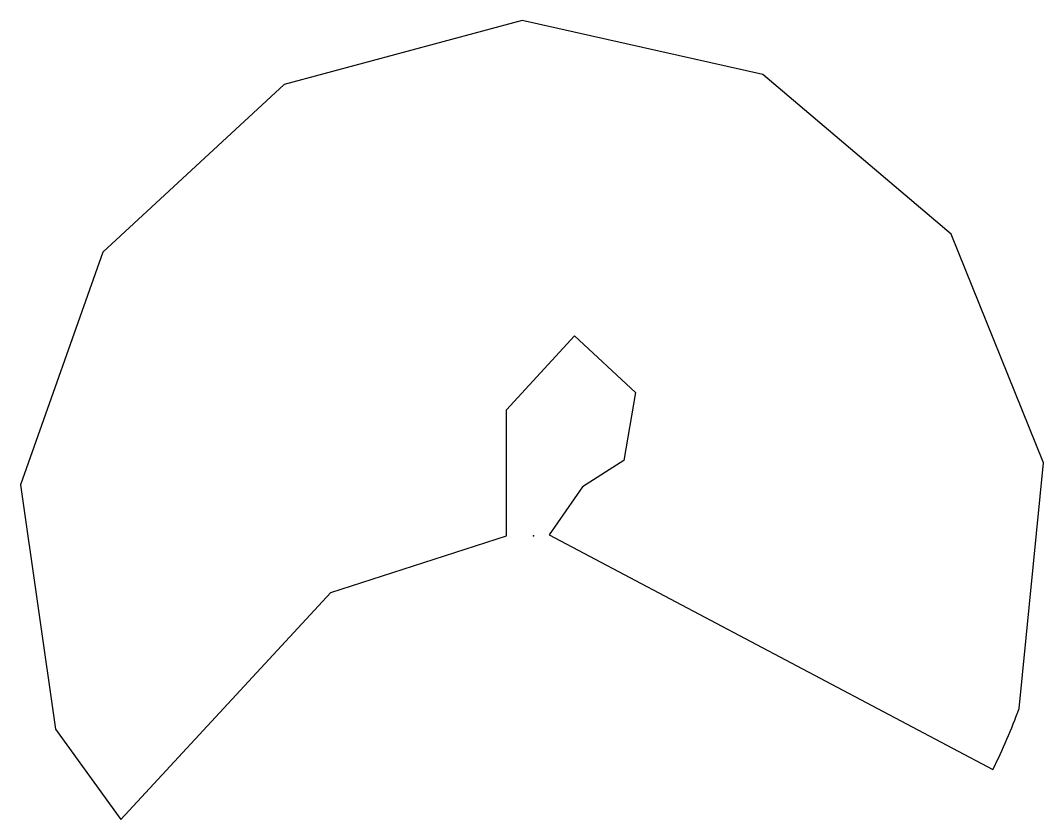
# Model space of a CAD drawing. Header units: millimetres. Extents: x -17.9 to 17.8, y -9.9 to 18.
import ezdxf

# ---------------------------------------------------------------- set-up
doc = ezdxf.new("R2010")
doc.units = ezdxf.units.MM
doc.layers.get('0').update_dxf_attribs({"linetype": 'CONTINUOUS'})

msp = doc.modelspace()

# ---------------------------------------------------------------- linework, layer by layer
msp.add_lwpolyline([(-14.408, -9.901), (-7.067, -1.974), (-0.94, 0), (-0.94, 4.408), (1.443, 6.981), (3.572, 5.01), (3.16, 2.638), (1.718, 1.716), (0.556, 0.034), (16.049, -8.15, 0.032226), (16.964, -6.02), (17.818, 2.553), (14.59, 10.541), (8.02, 16.114), (-0.387, 17.996), (-8.706, 15.755), (-15.03, 9.904), (-17.911, 1.785), (-16.689, -6.743)], format="xyb", close=True)
msp.add_point((0, 0))

doc.saveas('drawing.dxf')
